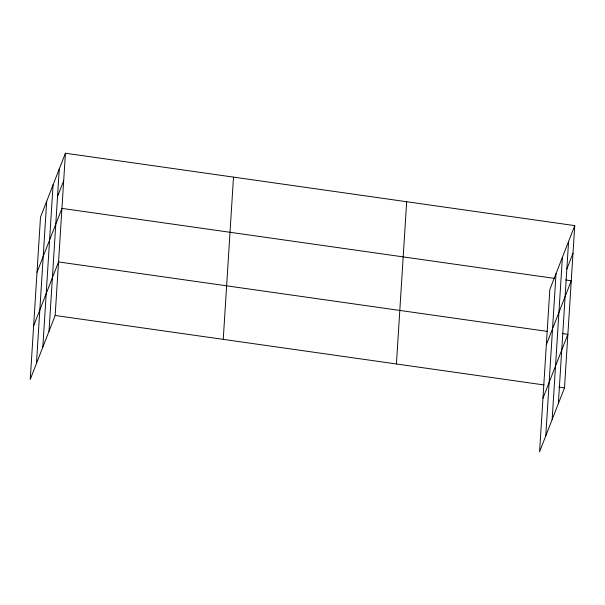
<?xml version="1.0" encoding="UTF-8"?>
<svg xmlns="http://www.w3.org/2000/svg" width="605" height="605" viewBox="0 0 605 605"><rect width="100%" height="100%" fill="white"/><g stroke="black" fill="none" stroke-linecap="round" stroke-linejoin="round"><path stroke-width="0.91" d="M36.444 363.507L46.698 201.253M42.819 347.141L53.074 184.888M49.013 331.26L59.267 169.007M65.423 153.224L40.505 217.127L30.25 379.38L55.168 315.477L65.423 153.224L574.75 225.62L564.495 387.873L539.577 451.776L549.832 289.523L574.75 225.62M223.245 339.367L233.5 177.114M396.419 363.983L406.673 201.73M545.77 435.895L556.025 273.641M552.146 419.537L562.4 257.284M558.339 403.656L568.594 241.403M57.52 196.595L63.676 180.804M37.018 272.295L61.937 208.392L554.452 278.391M33.638 325.838L58.549 261.935L547.336 331.404M566.855 268.983L573.003 253.2M546.345 344.691L571.264 280.78L565.66 279.986M542.965 398.234L567.876 334.323L562.279 333.529M55.168 315.477L543.948 384.946M558.891 387.071L564.495 387.873"/></g></svg>
